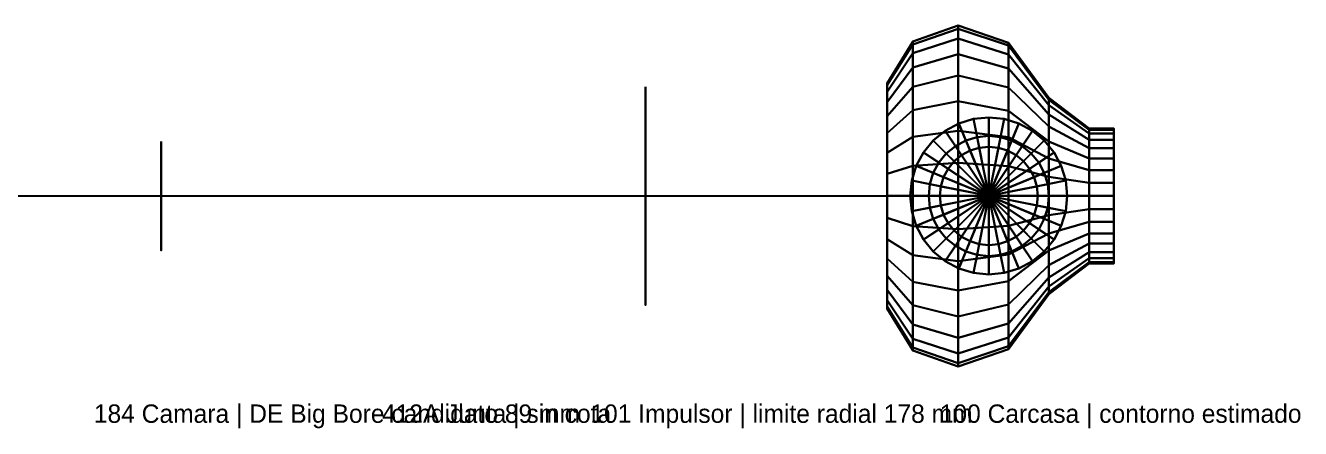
# Model space of a CAD drawing. Header units: millimetres. Extents: x -2320 to 254, y -190 to 139.
# Drawn here: x -786 to 254, y -190 to 139 of the extents above; entities that cross this region are included whole.
import ezdxf

# ---------------------------------------------------------------- set-up
doc = ezdxf.new("R2010")
doc.units = ezdxf.units.MM
for name, color, linetype in [('CAMARA_184', 4, 'CONTINUOUS'), ('CARCASA_EST', 5, 'CONTINUOUS'), ('GUIA', 7, 'CONTINUOUS'), ('IMPULSOR_101', 2, 'CONTINUOUS')]:
    doc.layers.add(name, color=color, linetype=linetype)

msp = doc.modelspace()

# ---------------------------------------------------------------- linework, layer by layer
at = {"layer": 'CAMARA_184', "extrusion": (1, 0, 0)}
msp.add_circle((0, 210, -675), 44.5, dxfattribs=at)
at = {"layer": 'CARCASA_EST'}
for points in [[(-62, 126, 210), (-62, 123.57895, 234.58138), (-25, 136.32915, 237.11755), (-25, 139, 210)], [(-62, 123.57895, 185.41862), (-62, 126, 210), (-25, 139, 210), (-25, 136.32915, 182.88245)], [(-62, 123.57895, 234.58138), (-62, 116.40882, 258.21811), (-25, 128.41926, 263.193), (-25, 136.32915, 237.11755)], [(-62, 116.40882, 161.78189), (-62, 123.57895, 185.41862), (-25, 136.32915, 182.88245), (-25, 128.41926, 156.807)], [(-25, 139, 210), (-25, 136.32915, 237.11755), (16, 122.59816, 234.38629), (16, 125, 210)], [(-25, 136.32915, 182.88245), (-25, 139, 210), (16, 125, 210), (16, 122.59816, 185.61371)], [(-25, 136.32915, 237.11755), (-25, 128.41926, 263.193), (16, 115.48494, 257.83543), (16, 122.59816, 234.38629)], [(-25, 128.41926, 156.807), (-25, 136.32915, 182.88245), (16, 122.59816, 185.61371), (16, 115.48494, 162.16457)], [(-83, 92, 210), (-83, 90.23225, 227.94831), (-62, 123.57895, 234.58138), (-62, 126, 210)], [(-83, 90.23225, 192.05169), (-83, 92, 210), (-62, 126, 210), (-62, 123.57895, 185.41862)], [(-62, 116.40882, 258.21811), (-62, 104.76517, 280.00185), (-25, 115.57428, 287.22426), (-25, 128.41926, 263.193)], [(-62, 104.76517, 139.99815), (-62, 116.40882, 161.78189), (-25, 128.41926, 156.807), (-25, 115.57428, 132.77574)], [(-25, 128.41926, 263.193), (-25, 115.57428, 287.22426), (16, 103.9337, 279.44628), (16, 115.48494, 257.83543)], [(-25, 115.57428, 132.77574), (-25, 128.41926, 156.807), (16, 115.48494, 162.16457), (16, 103.9337, 140.55372)], [(16, 125, 210), (16, 122.59816, 234.38629), (49, 78.46282, 225.60723), (49, 80, 210)], [(16, 122.59816, 185.61371), (16, 125, 210), (49, 80, 210), (49, 78.46282, 194.39277)], [(-83, 90.23225, 227.94831), (-83, 84.99692, 245.20688), (-62, 116.40882, 258.21811), (-62, 123.57895, 234.58138)], [(-83, 84.99692, 174.79312), (-83, 90.23225, 192.05169), (-62, 123.57895, 185.41862), (-62, 116.40882, 161.78189)], [(-83, 84.99692, 245.20688), (-83, 76.4952, 261.11246), (-62, 104.76517, 280.00185), (-62, 116.40882, 258.21811)], [(-83, 76.4952, 158.88754), (-83, 84.99692, 174.79312), (-62, 116.40882, 161.78189), (-62, 104.76517, 139.99815)], [(-62, 104.76517, 280.00185), (-62, 89.09545, 299.09545), (-25, 98.28784, 308.28784), (-25, 115.57428, 287.22426)], [(-62, 89.09545, 120.90455), (-62, 104.76517, 139.99815), (-25, 115.57428, 132.77574), (-25, 98.28784, 111.71216)], [(-25, 115.57428, 287.22426), (-25, 98.28784, 308.28784), (16, 88.38835, 298.38835), (16, 103.9337, 279.44628)], [(-25, 98.28784, 111.71216), (-25, 115.57428, 132.77574), (16, 103.9337, 140.55372), (16, 88.38835, 121.61165)], [(16, 122.59816, 234.38629), (16, 115.48494, 257.83543), (49, 73.91036, 240.61467), (49, 78.46282, 225.60723)], [(16, 115.48494, 162.16457), (16, 122.59816, 185.61371), (49, 78.46282, 194.39277), (49, 73.91036, 179.38533)], [(16, 115.48494, 257.83543), (16, 103.9337, 279.44628), (49, 66.51757, 254.44562), (49, 73.91036, 240.61467)], [(16, 103.9337, 140.55372), (16, 115.48494, 162.16457), (49, 73.91036, 179.38533), (49, 66.51757, 165.55438)], [(-83, 76.4952, 261.11246), (-83, 65.05382, 275.05382), (-62, 89.09545, 299.09545), (-62, 104.76517, 280.00185)], [(-83, 65.05382, 144.94618), (-83, 76.4952, 158.88754), (-62, 104.76517, 139.99815), (-62, 89.09545, 120.90455)], [(-62, 89.09545, 299.09545), (-62, 70.00185, 314.76517), (-25, 77.22426, 325.57428), (-25, 98.28784, 308.28784)], [(-62, 70.00185, 105.23483), (-62, 89.09545, 120.90455), (-25, 98.28784, 111.71216), (-25, 77.22426, 94.42572)], [(-25, 98.28784, 308.28784), (-25, 77.22426, 325.57428), (16, 69.44628, 313.9337), (16, 88.38835, 298.38835)], [(-25, 77.22426, 94.42572), (-25, 98.28784, 111.71216), (16, 88.38835, 121.61165), (16, 69.44628, 106.0663)], [(16, 103.9337, 279.44628), (16, 88.38835, 298.38835), (49, 56.56854, 266.56854), (49, 66.51757, 254.44562)], [(16, 88.38835, 121.61165), (16, 103.9337, 140.55372), (49, 66.51757, 165.55438), (49, 56.56854, 153.43146)], [(-83, 0, 210), (-83, 90.23225, 227.94831), (-83, 92, 210)], [(-83, 0, 210), (-83, 92, 210), (-83, 90.23225, 192.05169)], [(-83, 0, 210), (-83, 84.99692, 245.20688), (-83, 90.23225, 227.94831)], [(-83, 0, 210), (-83, 90.23225, 192.05169), (-83, 84.99692, 174.79312)], [(-83, 65.05382, 275.05382), (-83, 51.11246, 286.4952), (-62, 70.00185, 314.76517), (-62, 89.09545, 299.09545)], [(-83, 51.11246, 133.5048), (-83, 65.05382, 144.94618), (-62, 89.09545, 120.90455), (-62, 70.00185, 105.23483)], [(-83, 0, 210), (-83, 76.4952, 261.11246), (-83, 84.99692, 245.20688)], [(-83, 0, 210), (-83, 84.99692, 174.79312), (-83, 76.4952, 158.88754)], [(16, 88.38835, 298.38835), (16, 69.44628, 313.9337), (49, 44.44562, 276.51757), (49, 56.56854, 266.56854)], [(16, 69.44628, 106.0663), (16, 88.38835, 121.61165), (49, 56.56854, 153.43146), (49, 44.44562, 143.48243)], [(-83, 0, 210), (-83, 65.05382, 275.05382), (-83, 76.4952, 261.11246)], [(-83, 0, 210), (-83, 76.4952, 158.88754), (-83, 65.05382, 144.94618)], [(-62, 70.00185, 314.76517), (-62, 48.21811, 326.40882), (-25, 53.193, 338.41926), (-25, 77.22426, 325.57428)], [(-62, 48.21811, 93.59118), (-62, 70.00185, 105.23483), (-25, 77.22426, 94.42572), (-25, 53.193, 81.58074)], [(-25, 77.22426, 325.57428), (-25, 53.193, 338.41926), (16, 47.83543, 325.48494), (16, 69.44628, 313.9337)], [(-25, 53.193, 81.58074), (-25, 77.22426, 94.42572), (16, 69.44628, 106.0663), (16, 47.83543, 94.51506)], [(49, 80, 210), (49, 78.46282, 225.60723), (82, 53.94319, 220.72997), (82, 55, 210)], [(49, 78.46282, 194.39277), (49, 80, 210), (82, 55, 210), (82, 53.94319, 199.27003)], [(49, 78.46282, 225.60723), (49, 73.91036, 240.61467), (82, 50.81337, 231.04759), (82, 53.94319, 220.72997)], [(49, 73.91036, 179.38533), (49, 78.46282, 194.39277), (82, 53.94319, 199.27003), (82, 50.81337, 188.95241)], [(49, 73.91036, 240.61467), (49, 66.51757, 254.44562), (82, 45.73083, 240.55636), (82, 50.81337, 231.04759)], [(49, 66.51757, 165.55438), (49, 73.91036, 179.38533), (82, 50.81337, 188.95241), (82, 45.73083, 179.44364)], [(-83, 51.11246, 286.4952), (-83, 35.20688, 294.99692), (-62, 48.21811, 326.40882), (-62, 70.00185, 314.76517)], [(-83, 35.20688, 125.00308), (-83, 51.11246, 133.5048), (-62, 70.00185, 105.23483), (-62, 48.21811, 93.59118)], [(-83, 0, 210), (-83, 51.11246, 286.4952), (-83, 65.05382, 275.05382)], [(-83, 0, 210), (-83, 65.05382, 144.94618), (-83, 51.11246, 133.5048)], [(-12.48578, 62.77026, 290), (-24.49174, 59.12829, 290), (-18.75149, 45.2701, 345), (-9.55943, 48.05848, 345)], [(0, 0, 290), (-24.49174, 59.12829, 290), (-12.48578, 62.77026, 290)], [(0, 64, 290), (-12.48578, 62.77026, 290), (-9.55943, 48.05848, 345), (0, 49, 345)], [(0, 0, 290), (-12.48578, 62.77026, 290), (0, 64, 290)], [(12.48578, 62.77026, 290), (0, 64, 290), (0, 49, 345), (9.55943, 48.05848, 345)], [(0, 0, 290), (0, 64, 290), (12.48578, 62.77026, 290)], [(0, 0, 290), (12.48578, 62.77026, 290), (24.49174, 59.12829, 290)], [(24.49174, 59.12829, 290), (12.48578, 62.77026, 290), (9.55943, 48.05848, 345), (18.75149, 45.2701, 345)], [(16, 69.44628, 313.9337), (16, 47.83543, 325.48494), (49, 30.61467, 283.91036), (49, 44.44562, 276.51757)], [(16, 47.83543, 94.51506), (16, 69.44628, 106.0663), (49, 44.44562, 143.48243), (49, 30.61467, 136.08964)], [(49, 66.51757, 254.44562), (49, 56.56854, 266.56854), (82, 38.89087, 248.89087), (82, 45.73083, 240.55636)], [(49, 56.56854, 153.43146), (49, 66.51757, 165.55438), (82, 45.73083, 179.44364), (82, 38.89087, 171.10913)], [(-62, 48.21811, 326.40882), (-62, 24.58138, 333.57895), (-25, 27.11755, 346.32915), (-25, 53.193, 338.41926)], [(-62, 24.58138, 86.42105), (-62, 48.21811, 93.59118), (-25, 53.193, 81.58074), (-25, 27.11755, 73.67085)], [(-35.55649, 53.21406, 290), (-45.25483, 45.25483, 290), (-34.64823, 34.64823, 345), (-27.22294, 40.74201, 345)], [(0, 0, 290), (-45.25483, 45.25483, 290), (-35.55649, 53.21406, 290)], [(-24.49174, 59.12829, 290), (-35.55649, 53.21406, 290), (-27.22294, 40.74201, 345), (-18.75149, 45.2701, 345)], [(0, 0, 290), (-35.55649, 53.21406, 290), (-24.49174, 59.12829, 290)], [(-25, 53.193, 338.41926), (-25, 27.11755, 346.32915), (16, 24.38629, 332.59816), (16, 47.83543, 325.48494)], [(-25, 27.11755, 73.67085), (-25, 53.193, 81.58074), (16, 47.83543, 94.51506), (16, 24.38629, 87.40184)], [(0, 0, 290), (24.49174, 59.12829, 290), (35.55649, 53.21406, 290)], [(0, 0, 290), (35.55649, 53.21406, 290), (45.25483, 45.25483, 290)], [(35.55649, 53.21406, 290), (24.49174, 59.12829, 290), (18.75149, 45.2701, 345), (27.22294, 40.74201, 345)], [(45.25483, 45.25483, 290), (35.55649, 53.21406, 290), (27.22294, 40.74201, 345), (34.64823, 34.64823, 345)], [(49, 56.56854, 266.56854), (49, 44.44562, 276.51757), (82, 30.55636, 255.73083), (82, 38.89087, 248.89087)], [(49, 44.44562, 143.48243), (49, 56.56854, 153.43146), (82, 38.89087, 171.10913), (82, 30.55636, 164.26917)], [(82, 55, 210), (82, 53.94319, 220.72997), (102, 53.94319, 220.72997), (102, 55, 210)], [(82, 53.94319, 199.27003), (82, 55, 210), (102, 55, 210), (102, 53.94319, 199.27003)], [(82, 53.94319, 220.72997), (82, 50.81337, 231.04759), (102, 50.81337, 231.04759), (102, 53.94319, 220.72997)], [(82, 50.81337, 188.95241), (82, 53.94319, 199.27003), (102, 53.94319, 199.27003), (102, 50.81337, 188.95241)], [(102, 0, 210), (102, 55, 210), (102, 53.94319, 220.72997)], [(102, 0, 210), (102, 53.94319, 199.27003), (102, 55, 210)], [(102, 0, 210), (102, 53.94319, 220.72997), (102, 50.81337, 231.04759)], [(102, 0, 210), (102, 50.81337, 188.95241), (102, 53.94319, 199.27003)], [(-83, 0, 210), (-83, 35.20688, 294.99692), (-83, 51.11246, 286.4952)], [(-83, 0, 210), (-83, 51.11246, 133.5048), (-83, 35.20688, 125.00308)], [(-83, 35.20688, 294.99692), (-83, 17.94831, 300.23225), (-62, 24.58138, 333.57895), (-62, 48.21811, 326.40882)], [(-83, 17.94831, 119.76775), (-83, 35.20688, 125.00308), (-62, 48.21811, 93.59118), (-62, 24.58138, 86.42105)], [(-45.25483, 45.25483, 290), (-53.21406, 35.55649, 290), (-40.74201, 27.22294, 345), (-34.64823, 34.64823, 345)], [(0, 0, 290), (-53.21406, 35.55649, 290), (-45.25483, 45.25483, 290)], [(-18.75149, 45.2701, 345), (-27.22294, 40.74201, 345), (-22.22281, 33.25878, 433), (-15.30734, 36.95518, 433)], [(-9.55943, 48.05848, 345), (-18.75149, 45.2701, 345), (-15.30734, 36.95518, 433), (-7.80361, 39.23141, 433)], [(0, 49, 345), (-9.55943, 48.05848, 345), (-7.80361, 39.23141, 433), (0, 40, 433)], [(9.55943, 48.05848, 345), (0, 49, 345), (0, 40, 433), (7.80361, 39.23141, 433)], [(0, 0, 290), (45.25483, 45.25483, 290), (53.21406, 35.55649, 290)], [(18.75149, 45.2701, 345), (9.55943, 48.05848, 345), (7.80361, 39.23141, 433), (15.30734, 36.95518, 433)], [(27.22294, 40.74201, 345), (18.75149, 45.2701, 345), (15.30734, 36.95518, 433), (22.22281, 33.25878, 433)], [(16, 47.83543, 325.48494), (16, 24.38629, 332.59816), (49, 15.60723, 288.46282), (49, 30.61467, 283.91036)], [(16, 24.38629, 87.40184), (16, 47.83543, 94.51506), (49, 30.61467, 136.08964), (49, 15.60723, 131.53718)], [(53.21406, 35.55649, 290), (45.25483, 45.25483, 290), (34.64823, 34.64823, 345), (40.74201, 27.22294, 345)], [(49, 44.44562, 276.51757), (49, 30.61467, 283.91036), (82, 21.04759, 260.81337), (82, 30.55636, 255.73083)], [(49, 30.61467, 136.08964), (49, 44.44562, 143.48243), (82, 30.55636, 164.26917), (82, 21.04759, 159.18663)], [(82, 50.81337, 231.04759), (82, 45.73083, 240.55636), (102, 45.73083, 240.55636), (102, 50.81337, 231.04759)], [(82, 45.73083, 179.44364), (82, 50.81337, 188.95241), (102, 50.81337, 188.95241), (102, 45.73083, 179.44364)], [(82, 45.73083, 240.55636), (82, 38.89087, 248.89087), (102, 38.89087, 248.89087), (102, 45.73083, 240.55636)], [(82, 38.89087, 171.10913), (82, 45.73083, 179.44364), (102, 45.73083, 179.44364), (102, 38.89087, 171.10913)], [(102, 0, 210), (102, 50.81337, 231.04759), (102, 45.73083, 240.55636)], [(102, 0, 210), (102, 45.73083, 179.44364), (102, 50.81337, 188.95241)], [(102, 0, 210), (102, 45.73083, 240.55636), (102, 38.89087, 248.89087)], [(102, 0, 210), (102, 38.89087, 171.10913), (102, 45.73083, 179.44364)], [(-83, 0, 210), (-83, 17.94831, 300.23225), (-83, 35.20688, 294.99692)], [(-83, 0, 210), (-83, 35.20688, 125.00308), (-83, 17.94831, 119.76775)], [(-53.21406, 35.55649, 290), (-59.12829, 24.49174, 290), (-45.2701, 18.75149, 345), (-40.74201, 27.22294, 345)], [(0, 0, 290), (-59.12829, 24.49174, 290), (-53.21406, 35.55649, 290)], [(-34.64823, 34.64823, 345), (-40.74201, 27.22294, 345), (-33.25878, 22.22281, 433), (-28.28427, 28.28427, 433)], [(-27.22294, 40.74201, 345), (-34.64823, 34.64823, 345), (-28.28427, 28.28427, 433), (-22.22281, 33.25878, 433)], [(-22.22281, 33.25878, 433), (-28.28427, 28.28427, 433), (-28.28427, 28.28427, 452), (-22.22281, 33.25878, 452)], [(0, 0, 452), (-22.22281, 33.25878, 452), (-28.28427, 28.28427, 452)], [(-15.30734, 36.95518, 433), (-22.22281, 33.25878, 433), (-22.22281, 33.25878, 452), (-15.30734, 36.95518, 452)], [(0, 0, 452), (-15.30734, 36.95518, 452), (-22.22281, 33.25878, 452)], [(-7.80361, 39.23141, 433), (-15.30734, 36.95518, 433), (-15.30734, 36.95518, 452), (-7.80361, 39.23141, 452)], [(0, 0, 452), (-7.80361, 39.23141, 452), (-15.30734, 36.95518, 452)], [(0, 40, 433), (-7.80361, 39.23141, 433), (-7.80361, 39.23141, 452), (0, 40, 452)], [(0, 0, 452), (0, 40, 452), (-7.80361, 39.23141, 452)], [(7.80361, 39.23141, 433), (0, 40, 433), (0, 40, 452), (7.80361, 39.23141, 452)], [(0, 0, 452), (7.80361, 39.23141, 452), (0, 40, 452)], [(0, 0, 452), (15.30734, 36.95518, 452), (7.80361, 39.23141, 452)], [(0, 0, 452), (22.22281, 33.25878, 452), (15.30734, 36.95518, 452)], [(0, 0, 290), (53.21406, 35.55649, 290), (59.12829, 24.49174, 290)], [(0, 0, 452), (28.28427, 28.28427, 452), (22.22281, 33.25878, 452)], [(15.30734, 36.95518, 433), (7.80361, 39.23141, 433), (7.80361, 39.23141, 452), (15.30734, 36.95518, 452)], [(22.22281, 33.25878, 433), (15.30734, 36.95518, 433), (15.30734, 36.95518, 452), (22.22281, 33.25878, 452)], [(34.64823, 34.64823, 345), (27.22294, 40.74201, 345), (22.22281, 33.25878, 433), (28.28427, 28.28427, 433)], [(28.28427, 28.28427, 433), (22.22281, 33.25878, 433), (22.22281, 33.25878, 452), (28.28427, 28.28427, 452)], [(40.74201, 27.22294, 345), (34.64823, 34.64823, 345), (28.28427, 28.28427, 433), (33.25878, 22.22281, 433)], [(59.12829, 24.49174, 290), (53.21406, 35.55649, 290), (40.74201, 27.22294, 345), (45.2701, 18.75149, 345)], [(82, 38.89087, 248.89087), (82, 30.55636, 255.73083), (102, 30.55636, 255.73083), (102, 38.89087, 248.89087)], [(82, 30.55636, 164.26917), (82, 38.89087, 171.10913), (102, 38.89087, 171.10913), (102, 30.55636, 164.26917)], [(102, 0, 210), (102, 38.89087, 248.89087), (102, 30.55636, 255.73083)], [(102, 0, 210), (102, 30.55636, 164.26917), (102, 38.89087, 171.10913)], [(-83, 17.94831, 300.23225), (-83, 0, 302), (-62, 0, 336), (-62, 24.58138, 333.57895)], [(-83, 0, 118), (-83, 17.94831, 119.76775), (-62, 24.58138, 86.42105), (-62, 0, 84)], [(-59.12829, 24.49174, 290), (-62.77026, 12.48578, 290), (-48.05848, 9.55943, 345), (-45.2701, 18.75149, 345)], [(0, 0, 290), (-62.77026, 12.48578, 290), (-59.12829, 24.49174, 290)], [(-62, 24.58138, 333.57895), (-62, 0, 336), (-25, 0, 349), (-25, 27.11755, 346.32915)], [(-62, 0, 84), (-62, 24.58138, 86.42105), (-25, 27.11755, 73.67085), (-25, 0, 71)], [(-40.74201, 27.22294, 345), (-45.2701, 18.75149, 345), (-36.95518, 15.30734, 433), (-33.25878, 22.22281, 433)], [(-33.25878, 22.22281, 433), (-36.95518, 15.30734, 433), (-36.95518, 15.30734, 452), (-33.25878, 22.22281, 452)], [(0, 0, 452), (-33.25878, 22.22281, 452), (-36.95518, 15.30734, 452)], [(-28.28427, 28.28427, 433), (-33.25878, 22.22281, 433), (-33.25878, 22.22281, 452), (-28.28427, 28.28427, 452)], [(0, 0, 452), (-28.28427, 28.28427, 452), (-33.25878, 22.22281, 452)], [(-25, 27.11755, 346.32915), (-25, 0, 349), (16, 0, 335), (16, 24.38629, 332.59816)], [(-25, 0, 71), (-25, 27.11755, 73.67085), (16, 24.38629, 87.40184), (16, 0, 85)], [(0, 0, 452), (33.25878, 22.22281, 452), (28.28427, 28.28427, 452)], [(0, 0, 290), (59.12829, 24.49174, 290), (62.77026, 12.48578, 290)], [(0, 0, 452), (36.95518, 15.30734, 452), (33.25878, 22.22281, 452)], [(16, 24.38629, 332.59816), (16, 0, 335), (49, 0, 290), (49, 15.60723, 288.46282)], [(16, 0, 85), (16, 24.38629, 87.40184), (49, 15.60723, 131.53718), (49, 0, 130)], [(33.25878, 22.22281, 433), (28.28427, 28.28427, 433), (28.28427, 28.28427, 452), (33.25878, 22.22281, 452)], [(45.2701, 18.75149, 345), (40.74201, 27.22294, 345), (33.25878, 22.22281, 433), (36.95518, 15.30734, 433)], [(36.95518, 15.30734, 433), (33.25878, 22.22281, 433), (33.25878, 22.22281, 452), (36.95518, 15.30734, 452)], [(62.77026, 12.48578, 290), (59.12829, 24.49174, 290), (45.2701, 18.75149, 345), (48.05848, 9.55943, 345)], [(49, 30.61467, 283.91036), (49, 15.60723, 288.46282), (82, 10.72997, 263.94319), (82, 21.04759, 260.81337)], [(49, 15.60723, 131.53718), (49, 30.61467, 136.08964), (82, 21.04759, 159.18663), (82, 10.72997, 156.05681)], [(82, 30.55636, 255.73083), (82, 21.04759, 260.81337), (102, 21.04759, 260.81337), (102, 30.55636, 255.73083)], [(82, 21.04759, 159.18663), (82, 30.55636, 164.26917), (102, 30.55636, 164.26917), (102, 21.04759, 159.18663)], [(82, 21.04759, 260.81337), (82, 10.72997, 263.94319), (102, 10.72997, 263.94319), (102, 21.04759, 260.81337)], [(82, 10.72997, 156.05681), (82, 21.04759, 159.18663), (102, 21.04759, 159.18663), (102, 10.72997, 156.05681)], [(102, 0, 210), (102, 30.55636, 255.73083), (102, 21.04759, 260.81337)], [(102, 0, 210), (102, 21.04759, 159.18663), (102, 30.55636, 164.26917)], [(102, 0, 210), (102, 21.04759, 260.81337), (102, 10.72997, 263.94319)], [(102, 0, 210), (102, 10.72997, 156.05681), (102, 21.04759, 159.18663)], [(-83, 0, 210), (-83, 0, 302), (-83, 17.94831, 300.23225)], [(-83, 0, 210), (-83, 17.94831, 119.76775), (-83, 0, 118)], [(-62.77026, 12.48578, 290), (-64, 0, 290), (-49, 0, 345), (-48.05848, 9.55943, 345)], [(0, 0, 290), (-64, 0, 290), (-62.77026, 12.48578, 290)], [(-45.2701, 18.75149, 345), (-48.05848, 9.55943, 345), (-39.23141, 7.80361, 433), (-36.95518, 15.30734, 433)], [(-36.95518, 15.30734, 433), (-39.23141, 7.80361, 433), (-39.23141, 7.80361, 452), (-36.95518, 15.30734, 452)], [(0, 0, 452), (-36.95518, 15.30734, 452), (-39.23141, 7.80361, 452)], [(0, 0, 452), (39.23141, 7.80361, 452), (36.95518, 15.30734, 452)], [(0, 0, 290), (62.77026, 12.48578, 290), (64, 0, 290)], [(48.05848, 9.55943, 345), (45.2701, 18.75149, 345), (36.95518, 15.30734, 433), (39.23141, 7.80361, 433)], [(39.23141, 7.80361, 433), (36.95518, 15.30734, 433), (36.95518, 15.30734, 452), (39.23141, 7.80361, 452)], [(64, 0, 290), (62.77026, 12.48578, 290), (48.05848, 9.55943, 345), (49, 0, 345)], [(49, 15.60723, 288.46282), (49, 0, 290), (82, 0, 265), (82, 10.72997, 263.94319)], [(49, 0, 130), (49, 15.60723, 131.53718), (82, 10.72997, 156.05681), (82, 0, 155)], [(82, 10.72997, 263.94319), (82, 0, 265), (102, 0, 265), (102, 10.72997, 263.94319)], [(82, 0, 155), (82, 10.72997, 156.05681), (102, 10.72997, 156.05681), (102, 0, 155)], [(102, 0, 210), (102, 10.72997, 263.94319), (102, 0, 265)], [(102, 0, 210), (102, 0, 155), (102, 10.72997, 156.05681)], [(-83, 0, 302), (-83, -17.94831, 300.23225), (-62, -24.58138, 333.57895), (-62, 0, 336)], [(-83, 0, 210), (-83, -17.94831, 300.23225), (-83, 0, 302)], [(-83, 0, 210), (-83, -35.20688, 294.99692), (-83, -17.94831, 300.23225)], [(-83, 0, 210), (-83, -51.11246, 286.4952), (-83, -35.20688, 294.99692)], [(-83, 0, 210), (-83, -65.05382, 275.05382), (-83, -51.11246, 286.4952)], [(-83, 0, 210), (-83, -76.4952, 261.11246), (-83, -65.05382, 275.05382)], [(-83, 0, 210), (-83, -84.99692, 245.20688), (-83, -76.4952, 261.11246)], [(-83, 0, 210), (-83, -90.23225, 227.94831), (-83, -84.99692, 245.20688)], [(-83, 0, 210), (-83, -92, 210), (-83, -90.23225, 227.94831)], [(-83, 0, 210), (-83, -90.23225, 192.05169), (-83, -92, 210)], [(-83, 0, 210), (-83, -84.99692, 174.79312), (-83, -90.23225, 192.05169)], [(-83, 0, 210), (-83, -76.4952, 158.88754), (-83, -84.99692, 174.79312)], [(-83, 0, 210), (-83, -65.05382, 144.94618), (-83, -76.4952, 158.88754)], [(-83, 0, 210), (-83, -51.11246, 133.5048), (-83, -65.05382, 144.94618)], [(-83, 0, 210), (-83, -35.20688, 125.00308), (-83, -51.11246, 133.5048)], [(-83, 0, 210), (-83, -17.94831, 119.76775), (-83, -35.20688, 125.00308)], [(-83, -17.94831, 119.76775), (-83, 0, 118), (-62, 0, 84), (-62, -24.58138, 86.42105)], [(-83, 0, 210), (-83, 0, 118), (-83, -17.94831, 119.76775)], [(-64, 0, 290), (-62.77026, -12.48578, 290), (-48.05848, -9.55943, 345), (-49, 0, 345)], [(0, 0, 290), (-62.77026, -12.48578, 290), (-64, 0, 290)], [(0, 0, 290), (-59.12829, -24.49174, 290), (-62.77026, -12.48578, 290)], [(-62, 0, 336), (-62, -24.58138, 333.57895), (-25, -27.11755, 346.32915), (-25, 0, 349)], [(-62, -24.58138, 86.42105), (-62, 0, 84), (-25, 0, 71), (-25, -27.11755, 73.67085)], [(0, 0, 290), (-53.21406, -35.55649, 290), (-59.12829, -24.49174, 290)], [(0, 0, 290), (-45.25483, -45.25483, 290), (-53.21406, -35.55649, 290)], [(-48.05848, 9.55943, 345), (-49, 0, 345), (-40, 0, 433), (-39.23141, 7.80361, 433)], [(-49, 0, 345), (-48.05848, -9.55943, 345), (-39.23141, -7.80361, 433), (-40, 0, 433)], [(0, 0, 290), (-35.55649, -53.21406, 290), (-45.25483, -45.25483, 290)], [(-39.23141, 7.80361, 433), (-40, 0, 433), (-40, 0, 452), (-39.23141, 7.80361, 452)], [(0, 0, 452), (-39.23141, 7.80361, 452), (-40, 0, 452)], [(-40, 0, 433), (-39.23141, -7.80361, 433), (-39.23141, -7.80361, 452), (-40, 0, 452)], [(0, 0, 452), (-40, 0, 452), (-39.23141, -7.80361, 452)], [(0, 0, 452), (-39.23141, -7.80361, 452), (-36.95518, -15.30734, 452)], [(0, 0, 452), (-36.95518, -15.30734, 452), (-33.25878, -22.22281, 452)], [(0, 0, 290), (-24.49174, -59.12829, 290), (-35.55649, -53.21406, 290)], [(0, 0, 452), (-33.25878, -22.22281, 452), (-28.28427, -28.28427, 452)], [(0, 0, 452), (-28.28427, -28.28427, 452), (-22.22281, -33.25878, 452)], [(-25, 0, 349), (-25, -27.11755, 346.32915), (16, -24.38629, 332.59816), (16, 0, 335)], [(-25, -27.11755, 73.67085), (-25, 0, 71), (16, 0, 85), (16, -24.38629, 87.40184)], [(0, 0, 290), (-12.48578, -62.77026, 290), (-24.49174, -59.12829, 290)], [(0, 0, 452), (-22.22281, -33.25878, 452), (-15.30734, -36.95518, 452)], [(0, 0, 452), (-15.30734, -36.95518, 452), (-7.80361, -39.23141, 452)], [(0, 0, 290), (0, -64, 290), (-12.48578, -62.77026, 290)], [(0, 0, 452), (-7.80361, -39.23141, 452), (0, -40, 452)], [(0, 0, 452), (40, 0, 452), (39.23141, 7.80361, 452)], [(0, 0, 290), (12.48578, -62.77026, 290), (0, -64, 290)], [(0, 0, 452), (0, -40, 452), (7.80361, -39.23141, 452)], [(0, 0, 290), (24.49174, -59.12829, 290), (12.48578, -62.77026, 290)], [(0, 0, 452), (7.80361, -39.23141, 452), (15.30734, -36.95518, 452)], [(0, 0, 290), (35.55649, -53.21406, 290), (24.49174, -59.12829, 290)], [(0, 0, 452), (15.30734, -36.95518, 452), (22.22281, -33.25878, 452)], [(0, 0, 290), (45.25483, -45.25483, 290), (35.55649, -53.21406, 290)], [(0, 0, 452), (22.22281, -33.25878, 452), (28.28427, -28.28427, 452)], [(0, 0, 290), (53.21406, -35.55649, 290), (45.25483, -45.25483, 290)], [(0, 0, 452), (28.28427, -28.28427, 452), (33.25878, -22.22281, 452)], [(0, 0, 290), (59.12829, -24.49174, 290), (53.21406, -35.55649, 290)], [(0, 0, 452), (33.25878, -22.22281, 452), (36.95518, -15.30734, 452)], [(0, 0, 290), (62.77026, -12.48578, 290), (59.12829, -24.49174, 290)], [(0, 0, 452), (36.95518, -15.30734, 452), (39.23141, -7.80361, 452)], [(0, 0, 290), (64, 0, 290), (62.77026, -12.48578, 290)], [(0, 0, 452), (39.23141, -7.80361, 452), (40, 0, 452)], [(16, 0, 335), (16, -24.38629, 332.59816), (49, -15.60723, 288.46282), (49, 0, 290)], [(16, -24.38629, 87.40184), (16, 0, 85), (49, 0, 130), (49, -15.60723, 131.53718)], [(49, 0, 345), (48.05848, 9.55943, 345), (39.23141, 7.80361, 433), (40, 0, 433)], [(40, 0, 433), (39.23141, 7.80361, 433), (39.23141, 7.80361, 452), (40, 0, 452)], [(48.05848, -9.55943, 345), (49, 0, 345), (40, 0, 433), (39.23141, -7.80361, 433)], [(39.23141, -7.80361, 433), (40, 0, 433), (40, 0, 452), (39.23141, -7.80361, 452)], [(62.77026, -12.48578, 290), (64, 0, 290), (49, 0, 345), (48.05848, -9.55943, 345)], [(49, 0, 290), (49, -15.60723, 288.46282), (82, -10.72997, 263.94319), (82, 0, 265)], [(49, -15.60723, 131.53718), (49, 0, 130), (82, 0, 155), (82, -10.72997, 156.05681)], [(82, 0, 265), (82, -10.72997, 263.94319), (102, -10.72997, 263.94319), (102, 0, 265)], [(82, -10.72997, 156.05681), (82, 0, 155), (102, 0, 155), (102, -10.72997, 156.05681)], [(102, 0, 210), (102, 0, 265), (102, -10.72997, 263.94319)], [(102, 0, 210), (102, -10.72997, 263.94319), (102, -21.04759, 260.81337)], [(102, 0, 210), (102, -21.04759, 260.81337), (102, -30.55636, 255.73083)], [(102, 0, 210), (102, -30.55636, 255.73083), (102, -38.89087, 248.89087)], [(102, 0, 210), (102, -38.89087, 248.89087), (102, -45.73083, 240.55636)], [(102, 0, 210), (102, -45.73083, 240.55636), (102, -50.81337, 231.04759)], [(102, 0, 210), (102, -50.81337, 231.04759), (102, -53.94319, 220.72997)], [(102, 0, 210), (102, -53.94319, 220.72997), (102, -55, 210)], [(102, 0, 210), (102, -55, 210), (102, -53.94319, 199.27003)], [(102, 0, 210), (102, -53.94319, 199.27003), (102, -50.81337, 188.95241)], [(102, 0, 210), (102, -50.81337, 188.95241), (102, -45.73083, 179.44364)], [(102, 0, 210), (102, -45.73083, 179.44364), (102, -38.89087, 171.10913)], [(102, 0, 210), (102, -38.89087, 171.10913), (102, -30.55636, 164.26917)], [(102, 0, 210), (102, -30.55636, 164.26917), (102, -21.04759, 159.18663)], [(102, 0, 210), (102, -21.04759, 159.18663), (102, -10.72997, 156.05681)], [(102, 0, 210), (102, -10.72997, 156.05681), (102, 0, 155)], [(-62.77026, -12.48578, 290), (-59.12829, -24.49174, 290), (-45.2701, -18.75149, 345), (-48.05848, -9.55943, 345)], [(-48.05848, -9.55943, 345), (-45.2701, -18.75149, 345), (-36.95518, -15.30734, 433), (-39.23141, -7.80361, 433)], [(-39.23141, -7.80361, 433), (-36.95518, -15.30734, 433), (-36.95518, -15.30734, 452), (-39.23141, -7.80361, 452)], [(45.2701, -18.75149, 345), (48.05848, -9.55943, 345), (39.23141, -7.80361, 433), (36.95518, -15.30734, 433)], [(36.95518, -15.30734, 433), (39.23141, -7.80361, 433), (39.23141, -7.80361, 452), (36.95518, -15.30734, 452)], [(59.12829, -24.49174, 290), (62.77026, -12.48578, 290), (48.05848, -9.55943, 345), (45.2701, -18.75149, 345)], [(-83, -17.94831, 300.23225), (-83, -35.20688, 294.99692), (-62, -48.21811, 326.40882), (-62, -24.58138, 333.57895)], [(-83, -35.20688, 125.00308), (-83, -17.94831, 119.76775), (-62, -24.58138, 86.42105), (-62, -48.21811, 93.59118)], [(-59.12829, -24.49174, 290), (-53.21406, -35.55649, 290), (-40.74201, -27.22294, 345), (-45.2701, -18.75149, 345)], [(-45.2701, -18.75149, 345), (-40.74201, -27.22294, 345), (-33.25878, -22.22281, 433), (-36.95518, -15.30734, 433)], [(-36.95518, -15.30734, 433), (-33.25878, -22.22281, 433), (-33.25878, -22.22281, 452), (-36.95518, -15.30734, 452)], [(16, -24.38629, 332.59816), (16, -47.83543, 325.48494), (49, -30.61467, 283.91036), (49, -15.60723, 288.46282)], [(16, -47.83543, 94.51506), (16, -24.38629, 87.40184), (49, -15.60723, 131.53718), (49, -30.61467, 136.08964)], [(40.74201, -27.22294, 345), (45.2701, -18.75149, 345), (36.95518, -15.30734, 433), (33.25878, -22.22281, 433)], [(33.25878, -22.22281, 433), (36.95518, -15.30734, 433), (36.95518, -15.30734, 452), (33.25878, -22.22281, 452)], [(53.21406, -35.55649, 290), (59.12829, -24.49174, 290), (45.2701, -18.75149, 345), (40.74201, -27.22294, 345)], [(49, -15.60723, 288.46282), (49, -30.61467, 283.91036), (82, -21.04759, 260.81337), (82, -10.72997, 263.94319)], [(49, -30.61467, 136.08964), (49, -15.60723, 131.53718), (82, -10.72997, 156.05681), (82, -21.04759, 159.18663)], [(82, -10.72997, 263.94319), (82, -21.04759, 260.81337), (102, -21.04759, 260.81337), (102, -10.72997, 263.94319)], [(82, -21.04759, 159.18663), (82, -10.72997, 156.05681), (102, -10.72997, 156.05681), (102, -21.04759, 159.18663)], [(-62, -24.58138, 333.57895), (-62, -48.21811, 326.40882), (-25, -53.193, 338.41926), (-25, -27.11755, 346.32915)], [(-62, -48.21811, 93.59118), (-62, -24.58138, 86.42105), (-25, -27.11755, 73.67085), (-25, -53.193, 81.58074)], [(-53.21406, -35.55649, 290), (-45.25483, -45.25483, 290), (-34.64823, -34.64823, 345), (-40.74201, -27.22294, 345)], [(-40.74201, -27.22294, 345), (-34.64823, -34.64823, 345), (-28.28427, -28.28427, 433), (-33.25878, -22.22281, 433)], [(-34.64823, -34.64823, 345), (-27.22294, -40.74201, 345), (-22.22281, -33.25878, 433), (-28.28427, -28.28427, 433)], [(-33.25878, -22.22281, 433), (-28.28427, -28.28427, 433), (-28.28427, -28.28427, 452), (-33.25878, -22.22281, 452)], [(-28.28427, -28.28427, 433), (-22.22281, -33.25878, 433), (-22.22281, -33.25878, 452), (-28.28427, -28.28427, 452)], [(-25, -27.11755, 346.32915), (-25, -53.193, 338.41926), (16, -47.83543, 325.48494), (16, -24.38629, 332.59816)], [(-25, -53.193, 81.58074), (-25, -27.11755, 73.67085), (16, -24.38629, 87.40184), (16, -47.83543, 94.51506)], [(16, -47.83543, 325.48494), (16, -69.44628, 313.9337), (49, -44.44562, 276.51757), (49, -30.61467, 283.91036)], [(16, -69.44628, 106.0663), (16, -47.83543, 94.51506), (49, -30.61467, 136.08964), (49, -44.44562, 143.48243)], [(27.22294, -40.74201, 345), (34.64823, -34.64823, 345), (28.28427, -28.28427, 433), (22.22281, -33.25878, 433)], [(22.22281, -33.25878, 433), (28.28427, -28.28427, 433), (28.28427, -28.28427, 452), (22.22281, -33.25878, 452)], [(34.64823, -34.64823, 345), (40.74201, -27.22294, 345), (33.25878, -22.22281, 433), (28.28427, -28.28427, 433)], [(28.28427, -28.28427, 433), (33.25878, -22.22281, 433), (33.25878, -22.22281, 452), (28.28427, -28.28427, 452)], [(45.25483, -45.25483, 290), (53.21406, -35.55649, 290), (40.74201, -27.22294, 345), (34.64823, -34.64823, 345)], [(49, -30.61467, 283.91036), (49, -44.44562, 276.51757), (82, -30.55636, 255.73083), (82, -21.04759, 260.81337)], [(49, -44.44562, 143.48243), (49, -30.61467, 136.08964), (82, -21.04759, 159.18663), (82, -30.55636, 164.26917)], [(49, -44.44562, 276.51757), (49, -56.56854, 266.56854), (82, -38.89087, 248.89087), (82, -30.55636, 255.73083)], [(49, -56.56854, 153.43146), (49, -44.44562, 143.48243), (82, -30.55636, 164.26917), (82, -38.89087, 171.10913)], [(82, -21.04759, 260.81337), (82, -30.55636, 255.73083), (102, -30.55636, 255.73083), (102, -21.04759, 260.81337)], [(82, -30.55636, 164.26917), (82, -21.04759, 159.18663), (102, -21.04759, 159.18663), (102, -30.55636, 164.26917)], [(82, -30.55636, 255.73083), (82, -38.89087, 248.89087), (102, -38.89087, 248.89087), (102, -30.55636, 255.73083)], [(82, -38.89087, 171.10913), (82, -30.55636, 164.26917), (102, -30.55636, 164.26917), (102, -38.89087, 171.10913)], [(-83, -35.20688, 294.99692), (-83, -51.11246, 286.4952), (-62, -70.00185, 314.76517), (-62, -48.21811, 326.40882)], [(-83, -51.11246, 133.5048), (-83, -35.20688, 125.00308), (-62, -48.21811, 93.59118), (-62, -70.00185, 105.23483)], [(-45.25483, -45.25483, 290), (-35.55649, -53.21406, 290), (-27.22294, -40.74201, 345), (-34.64823, -34.64823, 345)], [(-35.55649, -53.21406, 290), (-24.49174, -59.12829, 290), (-18.75149, -45.2701, 345), (-27.22294, -40.74201, 345)], [(-27.22294, -40.74201, 345), (-18.75149, -45.2701, 345), (-15.30734, -36.95518, 433), (-22.22281, -33.25878, 433)], [(-22.22281, -33.25878, 433), (-15.30734, -36.95518, 433), (-15.30734, -36.95518, 452), (-22.22281, -33.25878, 452)], [(-18.75149, -45.2701, 345), (-9.55943, -48.05848, 345), (-7.80361, -39.23141, 433), (-15.30734, -36.95518, 433)], [(-15.30734, -36.95518, 433), (-7.80361, -39.23141, 433), (-7.80361, -39.23141, 452), (-15.30734, -36.95518, 452)], [(-9.55943, -48.05848, 345), (0, -49, 345), (0, -40, 433), (-7.80361, -39.23141, 433)], [(-7.80361, -39.23141, 433), (0, -40, 433), (0, -40, 452), (-7.80361, -39.23141, 452)], [(0, -49, 345), (9.55943, -48.05848, 345), (7.80361, -39.23141, 433), (0, -40, 433)], [(0, -40, 433), (7.80361, -39.23141, 433), (7.80361, -39.23141, 452), (0, -40, 452)], [(9.55943, -48.05848, 345), (18.75149, -45.2701, 345), (15.30734, -36.95518, 433), (7.80361, -39.23141, 433)], [(7.80361, -39.23141, 433), (15.30734, -36.95518, 433), (15.30734, -36.95518, 452), (7.80361, -39.23141, 452)], [(18.75149, -45.2701, 345), (27.22294, -40.74201, 345), (22.22281, -33.25878, 433), (15.30734, -36.95518, 433)], [(15.30734, -36.95518, 433), (22.22281, -33.25878, 433), (22.22281, -33.25878, 452), (15.30734, -36.95518, 452)], [(24.49174, -59.12829, 290), (35.55649, -53.21406, 290), (27.22294, -40.74201, 345), (18.75149, -45.2701, 345)], [(35.55649, -53.21406, 290), (45.25483, -45.25483, 290), (34.64823, -34.64823, 345), (27.22294, -40.74201, 345)], [(49, -56.56854, 266.56854), (49, -66.51757, 254.44562), (82, -45.73083, 240.55636), (82, -38.89087, 248.89087)], [(49, -66.51757, 165.55438), (49, -56.56854, 153.43146), (82, -38.89087, 171.10913), (82, -45.73083, 179.44364)], [(82, -38.89087, 248.89087), (82, -45.73083, 240.55636), (102, -45.73083, 240.55636), (102, -38.89087, 248.89087)], [(82, -45.73083, 179.44364), (82, -38.89087, 171.10913), (102, -38.89087, 171.10913), (102, -45.73083, 179.44364)], [(-83, -51.11246, 286.4952), (-83, -65.05382, 275.05382), (-62, -89.09545, 299.09545), (-62, -70.00185, 314.76517)], [(-83, -65.05382, 144.94618), (-83, -51.11246, 133.5048), (-62, -70.00185, 105.23483), (-62, -89.09545, 120.90455)], [(-62, -48.21811, 326.40882), (-62, -70.00185, 314.76517), (-25, -77.22426, 325.57428), (-25, -53.193, 338.41926)], [(-62, -70.00185, 105.23483), (-62, -48.21811, 93.59118), (-25, -53.193, 81.58074), (-25, -77.22426, 94.42572)], [(-25, -53.193, 338.41926), (-25, -77.22426, 325.57428), (16, -69.44628, 313.9337), (16, -47.83543, 325.48494)], [(-25, -77.22426, 94.42572), (-25, -53.193, 81.58074), (16, -47.83543, 94.51506), (16, -69.44628, 106.0663)], [(-24.49174, -59.12829, 290), (-12.48578, -62.77026, 290), (-9.55943, -48.05848, 345), (-18.75149, -45.2701, 345)], [(-12.48578, -62.77026, 290), (0, -64, 290), (0, -49, 345), (-9.55943, -48.05848, 345)], [(0, -64, 290), (12.48578, -62.77026, 290), (9.55943, -48.05848, 345), (0, -49, 345)], [(12.48578, -62.77026, 290), (24.49174, -59.12829, 290), (18.75149, -45.2701, 345), (9.55943, -48.05848, 345)], [(16, -69.44628, 313.9337), (16, -88.38835, 298.38835), (49, -56.56854, 266.56854), (49, -44.44562, 276.51757)], [(16, -88.38835, 121.61165), (16, -69.44628, 106.0663), (49, -44.44562, 143.48243), (49, -56.56854, 153.43146)], [(49, -66.51757, 254.44562), (49, -73.91036, 240.61467), (82, -50.81337, 231.04759), (82, -45.73083, 240.55636)], [(49, -73.91036, 179.38533), (49, -66.51757, 165.55438), (82, -45.73083, 179.44364), (82, -50.81337, 188.95241)], [(49, -73.91036, 240.61467), (49, -78.46282, 225.60723), (82, -53.94319, 220.72997), (82, -50.81337, 231.04759)], [(49, -78.46282, 194.39277), (49, -73.91036, 179.38533), (82, -50.81337, 188.95241), (82, -53.94319, 199.27003)], [(82, -45.73083, 240.55636), (82, -50.81337, 231.04759), (102, -50.81337, 231.04759), (102, -45.73083, 240.55636)], [(82, -50.81337, 188.95241), (82, -45.73083, 179.44364), (102, -45.73083, 179.44364), (102, -50.81337, 188.95241)], [(82, -50.81337, 231.04759), (82, -53.94319, 220.72997), (102, -53.94319, 220.72997), (102, -50.81337, 231.04759)], [(82, -53.94319, 199.27003), (82, -50.81337, 188.95241), (102, -50.81337, 188.95241), (102, -53.94319, 199.27003)], [(16, -88.38835, 298.38835), (16, -103.9337, 279.44628), (49, -66.51757, 254.44562), (49, -56.56854, 266.56854)], [(16, -103.9337, 140.55372), (16, -88.38835, 121.61165), (49, -56.56854, 153.43146), (49, -66.51757, 165.55438)], [(49, -78.46282, 225.60723), (49, -80, 210), (82, -55, 210), (82, -53.94319, 220.72997)], [(49, -80, 210), (49, -78.46282, 194.39277), (82, -53.94319, 199.27003), (82, -55, 210)], [(82, -53.94319, 220.72997), (82, -55, 210), (102, -55, 210), (102, -53.94319, 220.72997)], [(82, -55, 210), (82, -53.94319, 199.27003), (102, -53.94319, 199.27003), (102, -55, 210)], [(-83, -65.05382, 275.05382), (-83, -76.4952, 261.11246), (-62, -104.76517, 280.00185), (-62, -89.09545, 299.09545)], [(-83, -76.4952, 158.88754), (-83, -65.05382, 144.94618), (-62, -89.09545, 120.90455), (-62, -104.76517, 139.99815)], [(-62, -70.00185, 314.76517), (-62, -89.09545, 299.09545), (-25, -98.28784, 308.28784), (-25, -77.22426, 325.57428)], [(-62, -89.09545, 120.90455), (-62, -70.00185, 105.23483), (-25, -77.22426, 94.42572), (-25, -98.28784, 111.71216)], [(-25, -77.22426, 325.57428), (-25, -98.28784, 308.28784), (16, -88.38835, 298.38835), (16, -69.44628, 313.9337)], [(-25, -98.28784, 111.71216), (-25, -77.22426, 94.42572), (16, -69.44628, 106.0663), (16, -88.38835, 121.61165)], [(16, -103.9337, 279.44628), (16, -115.48494, 257.83543), (49, -73.91036, 240.61467), (49, -66.51757, 254.44562)], [(16, -115.48494, 162.16457), (16, -103.9337, 140.55372), (49, -66.51757, 165.55438), (49, -73.91036, 179.38533)], [(-83, -76.4952, 261.11246), (-83, -84.99692, 245.20688), (-62, -116.40882, 258.21811), (-62, -104.76517, 280.00185)], [(-83, -84.99692, 174.79312), (-83, -76.4952, 158.88754), (-62, -104.76517, 139.99815), (-62, -116.40882, 161.78189)], [(16, -115.48494, 257.83543), (16, -122.59816, 234.38629), (49, -78.46282, 225.60723), (49, -73.91036, 240.61467)], [(16, -122.59816, 185.61371), (16, -115.48494, 162.16457), (49, -73.91036, 179.38533), (49, -78.46282, 194.39277)], [(16, -122.59816, 234.38629), (16, -125, 210), (49, -80, 210), (49, -78.46282, 225.60723)], [(16, -125, 210), (16, -122.59816, 185.61371), (49, -78.46282, 194.39277), (49, -80, 210)], [(-83, -84.99692, 245.20688), (-83, -90.23225, 227.94831), (-62, -123.57895, 234.58138), (-62, -116.40882, 258.21811)], [(-83, -90.23225, 192.05169), (-83, -84.99692, 174.79312), (-62, -116.40882, 161.78189), (-62, -123.57895, 185.41862)], [(-83, -90.23225, 227.94831), (-83, -92, 210), (-62, -126, 210), (-62, -123.57895, 234.58138)], [(-83, -92, 210), (-83, -90.23225, 192.05169), (-62, -123.57895, 185.41862), (-62, -126, 210)], [(-62, -89.09545, 299.09545), (-62, -104.76517, 280.00185), (-25, -115.57428, 287.22426), (-25, -98.28784, 308.28784)], [(-62, -104.76517, 139.99815), (-62, -89.09545, 120.90455), (-25, -98.28784, 111.71216), (-25, -115.57428, 132.77574)], [(-25, -98.28784, 308.28784), (-25, -115.57428, 287.22426), (16, -103.9337, 279.44628), (16, -88.38835, 298.38835)], [(-25, -115.57428, 132.77574), (-25, -98.28784, 111.71216), (16, -88.38835, 121.61165), (16, -103.9337, 140.55372)], [(-25, -115.57428, 287.22426), (-25, -128.41926, 263.193), (16, -115.48494, 257.83543), (16, -103.9337, 279.44628)], [(-25, -128.41926, 156.807), (-25, -115.57428, 132.77574), (16, -103.9337, 140.55372), (16, -115.48494, 162.16457)], [(-62, -104.76517, 280.00185), (-62, -116.40882, 258.21811), (-25, -128.41926, 263.193), (-25, -115.57428, 287.22426)], [(-62, -116.40882, 161.78189), (-62, -104.76517, 139.99815), (-25, -115.57428, 132.77574), (-25, -128.41926, 156.807)], [(-62, -116.40882, 258.21811), (-62, -123.57895, 234.58138), (-25, -136.32915, 237.11755), (-25, -128.41926, 263.193)], [(-62, -123.57895, 185.41862), (-62, -116.40882, 161.78189), (-25, -128.41926, 156.807), (-25, -136.32915, 182.88245)], [(-62, -123.57895, 234.58138), (-62, -126, 210), (-25, -139, 210), (-25, -136.32915, 237.11755)], [(-62, -126, 210), (-62, -123.57895, 185.41862), (-25, -136.32915, 182.88245), (-25, -139, 210)], [(-25, -128.41926, 263.193), (-25, -136.32915, 237.11755), (16, -122.59816, 234.38629), (16, -115.48494, 257.83543)], [(-25, -136.32915, 182.88245), (-25, -128.41926, 156.807), (16, -115.48494, 162.16457), (16, -122.59816, 185.61371)], [(-25, -136.32915, 237.11755), (-25, -139, 210), (16, -125, 210), (16, -122.59816, 234.38629)], [(-25, -139, 210), (-25, -136.32915, 182.88245), (16, -122.59816, 185.61371), (16, -125, 210)]]:
    msp.add_3dface(points, dxfattribs=at)
at = {"layer": 'GUIA'}
msp.add_line((-2320, 0, 210), (102, 0, 210), dxfattribs=at)
at = {"layer": 'IMPULSOR_101', "extrusion": (1, 0, 0)}
msp.add_circle((0, 210, -280), 89, dxfattribs=at)

# ---------------------------------------------------------------- texts
at = {"layer": 'GUIA'}
for s, p in [('184 Camara | DE Big Bore candidato 89 mm', (-730, -185)), ('412A Junta | sin cota', (-495, -185)), ('101 Impulsor | limite radial 178 mm', (-325, -185)), ('100 Carcasa | contorno estimado', (-40, -185))]:
    msp.add_text(s, height=15, dxfattribs=at).set_placement(p)

doc.saveas('drawing.dxf')
